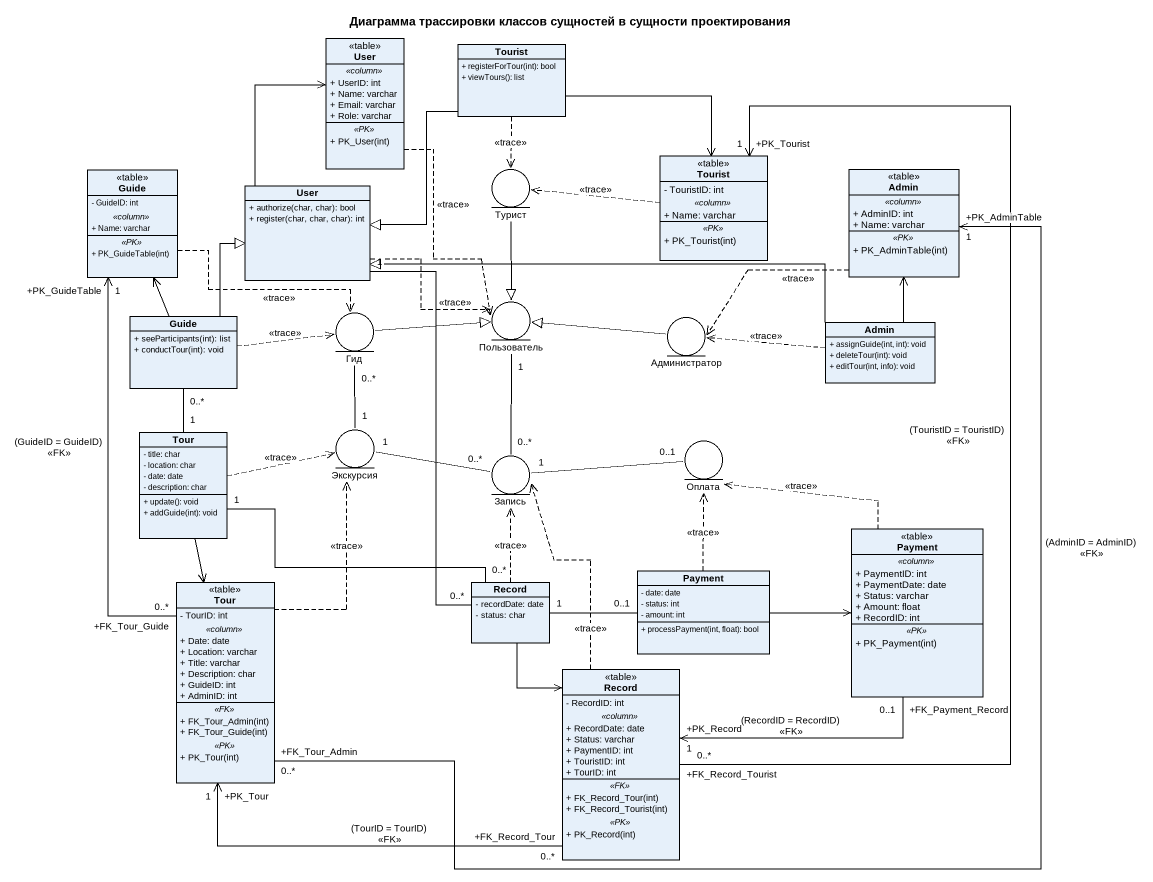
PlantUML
@startuml
title Диаграмма трассировки классов сущностей в сущности проектирования
allowmixing
hide circle
hide empty members
skinparam classAttributeIconSize 0
class User <<table>> {
  .. <<column>> ..
  + UserID: int
  + Name: varchar
  + Email: varchar
  + Role: varchar
  .. <<PK>> ..
  + PK_User(int)
}
class Tourist {
  + registerForTour(int): bool
  + viewTours(): list
}
class Guide <<table>> {
  - GuideID: int
  .. <<column>> ..
  + Name: varchar
  .. <<PK>> ..
  + PK_GuideTable(int)
}
entity Турист
class "Tourist" as Tourist_2 <<table>> {
  - TouristID: int
  .. <<column>> ..
  + Name: varchar
  .. <<PK>> ..
  + PK_Tourist(int)
}
class Admin <<table>> {
  .. <<column>> ..
  + AdminID: int
  + Name: varchar
  .. <<PK>> ..
  + PK_AdminTable(int)
}
class "User" as User_2 {
  + authorize(char, char): bool
  + register(char, char, char): int
}
class "Guide" as Guide_2 {
  + seeParticipants(int): list
  + conductTour(int): void
}
entity Гид
entity Пользователь
entity Администратор
class "Admin" as Admin_2 {
  + assignGuide(int, int): void
  + deleteTour(int): void
  + editTour(int, info): void
}
class Tour {
  - title: char
  - location: char
  - date: date
  - description: char
  + update(): void
  + addGuide(int): void
}
entity Экскурсия
entity Оплата
entity Запись
class Payment <<table>> {
  .. <<column>> ..
  + PaymentID: int
  + PaymentDate: date
  + Status: varchar
  + Amount: float
  + RecordID: int
  .. <<PK>> ..
  + PK_Payment(int)
}
class "Tour" as Tour_2 <<table>> {
  - TourID: int
  .. <<column>> ..
  + Date: date
  + Location: varchar
  + Title: varchar
  + Description: char
  + GuideID: int
  + AdminID: int
  .. <<FK>> ..
  + FK_Tour_Admin(int)
  + FK_Tour_Guide(int)
  .. <<PK>> ..
  + PK_Tour(int)
}
class "Record" as Record_ {
  - recordDate: date
  - status: char
}
class "Payment" as Payment_2 {
  - date: date
  - status: int
  - amount: int
  + processPayment(int, float): bool
}
class "Record" as Record__2 <<table>> {
  - RecordID: int
  .. <<column>> ..
  + RecordDate: date
  + Status: varchar
  + PaymentID: int
  + TouristID: int
  + TourID: int
  .. <<FK>> ..
  + FK_Record_Tour(int)
  + FK_Record_Tourist(int)
  .. <<PK>> ..
  + PK_Record(int)
}
User ..> Пользователь : <<trace>>
Tourist ..> Турист : <<trace>>
Tourist --> Tourist_2
Tourist --|> User_2
Guide .right.> Гид : <<trace>>
Турист --|> Пользователь
Tourist_2 .left.> Турист : <<trace>>
Admin .left.> Администратор : <<trace>>
User_2 -up-> User
User_2 .right.> Пользователь : <<trace>>
User_2 "1" -- "0..*" Record_
Guide_2 -up-> Guide
Guide_2 -up-|> User_2
Guide_2 .right.> Гид : <<trace>>
Guide_2 "0..*" -- "1" Tour
Гид -right-|> Пользователь
Пользователь "1" -- "0..*" Запись
Администратор -left-|> Пользователь
Admin_2 -up-> Admin
Admin_2 -left-|> User_2
Admin_2 .left.> Администратор : <<trace>>
Tour .right.> Экскурсия : <<trace>>
Tour --> Tour_2
Tour "1" -right- "0..*" Record_
Экскурсия "1" -up- "0..*" Гид
Экскурсия "1" -right- "0..*" Запись
Запись "1" -right- "0..1" Оплата
Payment .left.> Оплата : <<trace>>
Payment "+FK_Payment_Record\n0..1" -left-> "+PK_Record\n1" Record__2 : (RecordID = RecordID)\n<<FK>>
Tour_2 "+FK_Tour_Guide\n0..*" -up-> "+PK_GuideTable\n1" Guide : (GuideID = GuideID)\n<<FK>>
Tour_2 "+FK_Tour_Admin\n0..*" -up-> "+PK_AdminTable\n1" Admin : (AdminID = AdminID)\n<<FK>>
Tour_2 .up.> Экскурсия : <<trace>>
Record_ .up.> Запись : <<trace>>
Record_ "1" -right- "0..1" Payment_2
Record_ --> Record__2
Payment_2 .up.> Оплата : <<trace>>
Payment_2 -right-> Payment
Record__2 "+FK_Record_Tourist\n0..*" -up-> "+PK_Tourist\n1" Tourist_2 : (TouristID = TouristID)\n<<FK>>
Record__2 .up.> Запись : <<trace>>
Record__2 "+FK_Record_Tour\n0..*" -left-> "+PK_Tour\n1" Tour_2 : (TourID = TourID)\n<<FK>>
@enduml
